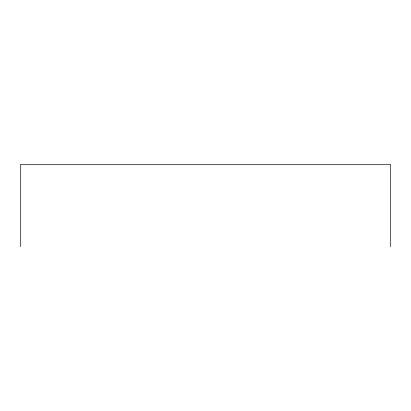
<?xml version="1.0" encoding="UTF-8"?>
<svg xmlns="http://www.w3.org/2000/svg" width="411" height="411" viewBox="0 0 411 411"><rect width="100%" height="100%" fill="white"/><g stroke="black" fill="none" stroke-linecap="round" stroke-linejoin="round"><path stroke-width="0.62" d="M390.45 246.646L390.45 164.354L20.55 164.354L20.55 246.646"/></g></svg>
